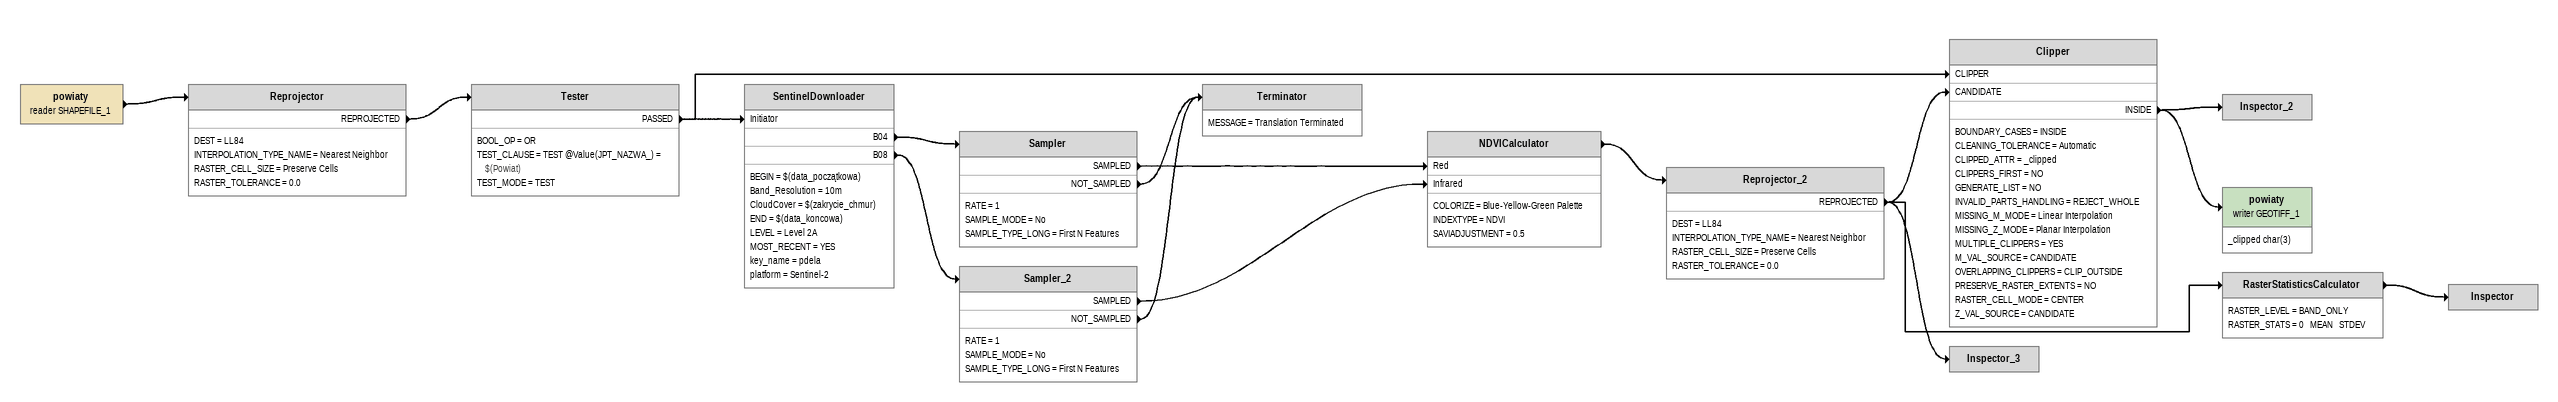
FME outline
powiaty (reader SHAPEFILE_1)
    -> Reprojector
Reprojector
    DEST = LL84
    INTERPOLATION_TYPE_NAME = Nearest Neighbor
    RASTER_CELL_SIZE = Preserve Cells
    RASTER_TOLERANCE = 0.0
    REPROJECTED -> Tester
Tester
    BOOL_OP = OR
    TEST_CLAUSE = TEST @Value(JPT_NAZWA_) = $(Powiat)
    TEST_MODE = TEST
    PASSED -> SentinelDownloader [Initiator]
    PASSED -> Clipper [CLIPPER]
SentinelDownloader
    BEGIN = $(data_początkowa)
    Band_Resolution = 10m
    CloudCover = $(zakrycie_chmur)
    END = $(data_koncowa)
    LEVEL = Level 2A
    MOST_RECENT = YES
    key_name = pdela
    platform = Sentinel-2
    B04 -> Sampler
    B08 -> Sampler_2
Sampler
    RATE = 1
    SAMPLE_MODE = No
    SAMPLE_TYPE_LONG = First N Features
    SAMPLED -> NDVICalculator [Red]
    NOT_SAMPLED -> Terminator
Sampler_2
    RATE = 1
    SAMPLE_MODE = No
    SAMPLE_TYPE_LONG = First N Features
    SAMPLED -> NDVICalculator [Infrared]
    NOT_SAMPLED -> Terminator
Terminator
    MESSAGE = Translation Terminated
NDVICalculator
    COLORIZE = Blue-Yellow-Green Palette
    INDEXTYPE = NDVI
    SAVIADJUSTMENT = 0.5
    -> Reprojector_2
Reprojector_2
    DEST = LL84
    INTERPOLATION_TYPE_NAME = Nearest Neighbor
    RASTER_CELL_SIZE = Preserve Cells
    RASTER_TOLERANCE = 0.0
    REPROJECTED -> Inspector_3
    REPROJECTED -> RasterStatisticsCalculator
    REPROJECTED -> Clipper [CANDIDATE]
Clipper
    BOUNDARY_CASES = INSIDE
    CLEANING_TOLERANCE = Automatic
    CLIPPED_ATTR = _clipped
    CLIPPERS_FIRST = NO
    GENERATE_LIST = NO
    INVALID_PARTS_HANDLING = REJECT_WHOLE
    MISSING_M_MODE = Linear Interpolation
    MISSING_Z_MODE = Planar Interpolation
    MULTIPLE_CLIPPERS = YES
    M_VAL_SOURCE = CANDIDATE
    OVERLAPPING_CLIPPERS = CLIP_OUTSIDE
    PRESERVE_RASTER_EXTENTS = NO
    RASTER_CELL_MODE = CENTER
    Z_VAL_SOURCE = CANDIDATE
    INSIDE -> Inspector_2
    INSIDE -> powiaty (writer GEOTIFF_1)
Inspector_2
powiaty (writer GEOTIFF_1)
    attributes: _clipped char(3)
RasterStatisticsCalculator
    RASTER_LEVEL = BAND_ONLY
    RASTER_STATS = 0   MEAN   STDEV
    -> Inspector
Inspector
Inspector_3
